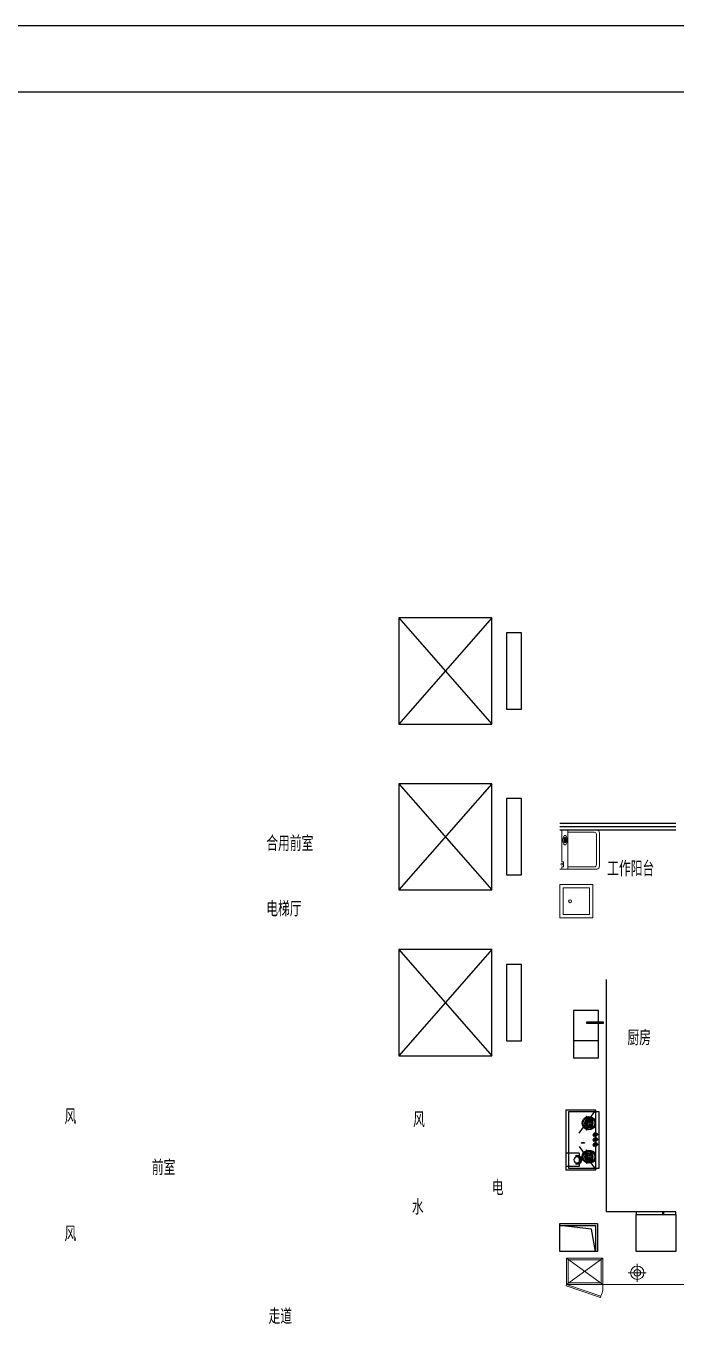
# Model space of a CAD drawing. Extents: x 72956 to 162056, y -6841 to 35159.
# Drawn here: x 122556 to 132353, y 15595 to 35159 of the extents above; entities that cross this region are included whole.
import ezdxf

# ---------------------------------------------------------------- set-up
doc = ezdxf.new("R2010")
doc.units = 0
doc.header["$LTSCALE"] = 1000
doc.header["$MEASUREMENT"] = 0
doc.layers.get('0').update_dxf_attribs({"linetype": 'CONTINUOUS'})
for name, color, linetype in [('-厨卫', 154, 'CONTINUOUS'), ('-文字', 7, 'CONTINUOUS'), ('-管井', 228, 'CONTINUOUS'), ('-阳台栏杆', 152, 'CONTINUOUS'), ('PUB_DIM', 3, 'CONTINUOUS'), ('STAIR', 43, 'CONTINUOUS'), ('yingwen', 7, 'CONTINUOUS')]:
    doc.layers.add(name, color=color, linetype=linetype)
doc.layers.add('-家具', color=44, linetype='CONTINUOUS', lineweight=9)
doc.layers.add('管井风井', color=2, linetype='CONTINUOUS', lineweight=15)
doc.styles.add('样式 1', font='SIMHEI.TTF', dxfattribs={"width": 0.65, "height": 500})

# ---------------------------------------------------------------- blocks, each defined once
blk = doc.blocks.new('3333')
for p, q in [((-169843, -215228), (-258943, -215228)), ((-170843, -216228), (-256443, -216228))]:
    blk.add_line(p, q)
blk = doc.blocks.new('zao')
at = {"layer": '-厨卫'}
for p, q in [((224729, 73425), (224479, 73775)), ((224529, 73616), (224496, 73640)), ((224531, 73619), (224498, 73643)), ((224604, 73643), (224616, 73681)), ((224607, 73642), (224619, 73680)), ((224454, 73400), (224451, 73400)), ((224502, 73403), (224467, 73403)), ((224502, 73397), (224467, 73397)), ((224483, 73430), (224483, 73433)), ((224486, 73430), (224486, 73433)), ((224529, 73540), (224496, 73516)), ((224531, 73537), (224498, 73513)), ((224506, 73379), (224508, 73377)), ((224514, 73402), (224517, 73402)), ((224514, 73399), (224517, 73399)), ((224604, 73513), (224616, 73474)), ((224607, 73514), (224619, 73476)), ((224454, 73325), (224451, 73325)), ((224454, 73250), (224451, 73250)), ((224502, 73328), (224467, 73328)), ((224502, 73322), (224467, 73322)), ((224502, 73253), (224467, 73253)), ((224502, 73247), (224467, 73247)), ((224729, 73225), (224479, 72875)), ((224483, 73355), (224483, 73358)), ((224483, 73280), (224483, 73283)), ((224486, 73355), (224486, 73358)), ((224486, 73280), (224486, 73283)), ((224506, 73304), (224508, 73302)), ((224506, 73229), (224508, 73227)), ((224514, 73327), (224517, 73327)), ((224514, 73324), (224517, 73324)), ((224514, 73252), (224517, 73252)), ((224514, 73249), (224517, 73249)), ((224604, 73138), (224616, 73176)), ((224607, 73137), (224619, 73175)), ((224652, 73280), (224693, 73280)), ((224652, 73276), (224693, 73276)), ((224529, 73111), (224496, 73135)), ((224529, 73035), (224496, 73011)), ((224531, 73114), (224498, 73138)), ((224531, 73032), (224498, 73008)), ((224604, 73008), (224616, 72969)), ((224607, 73009), (224619, 72971)), ((224725, 73052), (224702, 73069)), ((224725, 72999), (224702, 72982)), ((224727, 73054), (224704, 73071)), ((224727, 72997), (224704, 72980)), ((224729, 73125), (224729, 72925)), ((224729, 73125), (224929, 73125)), ((224729, 72925), (224929, 72925))]:
    blk.add_line(p, q, dxfattribs=at)
for points in [[(224434, 73755), (224434, 72895), (224884, 72895), (224884, 73755)], [(224929, 73775), (224929, 72875), (224479, 72875), (224479, 73775)]]:
    blk.add_lwpolyline(points, close=True, dxfattribs=at)
for centre, radius in [((224584, 73578), 66), ((224584, 73578), 47.3), ((224584, 73578), 38.5), ((224584, 73578), 16.5), ((224484, 73400), 20), ((224484, 73325), 20), ((224484, 73250), 20), ((224584, 73073), 66), ((224584, 73073), 47.3), ((224584, 73073), 38.5), ((224584, 73073), 16.5), ((224764, 73025), 46.2)]:
    blk.add_circle(centre, radius, dxfattribs=at)
for centre, radius, start, end in [((224584, 73578), 99, 144.9543, 215.0444), ((224497, 73642), 1.65, 53.9993, 233.9993), ((224584, 73578), 88, 145.0737, 214.925), ((224584, 73578), 99, 72.9543, 143.0444), ((224584, 73578), 88, 73.0737, 142.925), ((224530, 73618), 1.65, 233.9993, 53.9993), ((224561, 73564), 5.5, 29.9993, 209.9993), ((224584, 73578), 33, 209.9993, 243.5252), ((224569, 73601), 5.5, 123.5252, 303.5252), ((224584, 73578), 22, 209.9993, 243.5252), ((224584, 73578), 33, 89.9993, 123.5252), ((224584, 73578), 22, 89.9993, 123.5252), ((224584, 73605), 5.5, 269.9993, 89.9993), ((224584, 73578), 22, 329.9993, 3.5252), ((224608, 73564), 5.5, 149.9993, 329.9993), ((224605, 73642), 1.65, 161.9993, 341.9993), ((224612, 73580), 5.5, 3.5252, 183.5252), ((224584, 73578), 88, 1.0737, 70.925), ((224584, 73578), 33, 329.9993, 3.5252), ((224584, 73578), 88, 289.0737, 358.925), ((224618, 73681), 1.65, 341.9993, 161.9993), ((224584, 73578), 99, 0.9543, 71.0444), ((224584, 73578), 99, 288.9543, 359.0444), ((224484, 73400), 33, 92.6046, 179.9993), ((224484, 73400), 30, 92.8653, 179.9993), ((224467, 73400), 3.01, 85.1237, 274.8749), ((224484, 73400), 18, 9.5934, 170.4053), ((224484, 73400), 18, 189.5934, 350.4053), ((224484, 73400), 33, 2.6046, 87.3941), ((224484, 73400), 30, 2.8653, 87.1333), ((224497, 73514), 1.65, 125.9993, 305.9993), ((224501, 73400), 3.01, 265.1237, 94.8749), ((224584, 73578), 99, 216.9543, 287.0444), ((224484, 73400), 30, 314.9993, 357.1333), ((224484, 73400), 33, 314.9993, 357.3941), ((224584, 73578), 88, 217.0737, 286.925), ((224530, 73538), 1.65, 305.9993, 125.9993), ((224572, 73553), 5.5, 243.5252, 63.5252), ((224605, 73514), 1.65, 17.9993, 197.9993), ((224618, 73475), 1.65, 197.9993, 17.9993), ((224484, 73325), 33, 92.6046, 179.9993), ((224484, 73250), 33, 92.6046, 179.9993), ((224484, 73325), 30, 92.8653, 179.9993), ((224484, 73250), 30, 92.8653, 179.9993), ((224467, 73325), 3.01, 85.1237, 274.8749), ((224467, 73250), 3.01, 85.1237, 274.8749), ((224484, 73325), 18, 9.5934, 170.4053), ((224484, 73325), 18, 189.5934, 350.4053), ((224484, 73250), 18, 9.5934, 170.4053), ((224484, 73250), 18, 189.5934, 350.4053), ((224484, 73325), 33, 2.6046, 87.3941), ((224484, 73325), 30, 2.8653, 87.1333), ((224484, 73250), 33, 2.6046, 87.3941), ((224484, 73250), 30, 2.8653, 87.1333), ((224501, 73325), 3.01, 265.1237, 94.8749), ((224501, 73250), 3.01, 265.1237, 94.8749), ((224584, 73073), 99, 72.9543, 143.0444), ((224484, 73325), 30, 314.9993, 357.1333), ((224484, 73250), 30, 314.9993, 357.1333), ((224484, 73325), 33, 314.9993, 357.3941), ((224484, 73250), 33, 314.9993, 357.3941), ((224618, 73176), 1.65, 341.9993, 161.9993), ((224652, 73278), 1.65, 89.9993, 269.9993), ((224693, 73278), 1.65, 269.9993, 89.9993), ((224584, 73073), 99, 144.9543, 215.0444), ((224497, 73137), 1.65, 53.9993, 233.9993), ((224497, 73009), 1.65, 125.9993, 305.9993), ((224584, 73073), 88, 145.0737, 214.925), ((224584, 73073), 99, 216.9543, 287.0444), ((224584, 73073), 88, 73.0737, 142.925), ((224584, 73073), 88, 217.0737, 286.925), ((224530, 73113), 1.65, 233.9993, 53.9993), ((224530, 73033), 1.65, 305.9993, 125.9993), ((224561, 73087), 5.5, 149.9993, 329.9993), ((224584, 73073), 33, 116.4735, 149.9993), ((224569, 73050), 5.5, 56.4735, 236.4735), ((224584, 73073), 22, 116.4735, 149.9993), ((224584, 73073), 33, 236.4735, 269.9993), ((224572, 73098), 5.5, 296.4735, 116.4735), ((224584, 73073), 22, 236.4735, 269.9993), ((224584, 73045), 5.5, 269.9993, 89.9993), ((224608, 73087), 5.5, 29.9993, 209.9993), ((224584, 73073), 22, 356.4735, 29.9993), ((224605, 73137), 1.65, 161.9993, 341.9993), ((224605, 73009), 1.65, 17.9993, 197.9993), ((224612, 73071), 5.5, 176.4735, 356.4735), ((224584, 73073), 88, 1.0737, 70.925), ((224584, 73073), 33, 356.4735, 29.9993), ((224584, 73073), 88, 289.0737, 358.925), ((224584, 73073), 99, 0.9543, 71.0444), ((224584, 73073), 99, 288.9543, 359.0444), ((224764, 73025), 69.3, 144.9543, 215.0444), ((224703, 73070), 1.16, 53.9993, 233.9993), ((224703, 72981), 1.16, 125.9993, 305.9993), ((224764, 73025), 61.6, 145.0737, 214.925), ((224764, 73025), 69.3, 72.9543, 143.0444), ((224764, 73025), 69.3, 216.9543, 287.0444), ((224764, 73025), 61.6, 73.0737, 142.925), ((224764, 73025), 61.6, 217.0737, 286.925), ((224618, 72970), 1.65, 197.9993, 17.9993)]:
    blk.add_arc(centre, radius, start, end, dxfattribs=at)
blk = doc.blocks.new('A$C11250226')
at = {"layer": '-管井'}
for p, q in [((570, 420), (0, 420)), ((0, 420), (0, 0)), ((570, 0), (570, 420)), ((570, 390), (30, 390)), ((30, 390), (30, 0)), ((0, 0), (570, 0))]:
    blk.add_line(p, q, dxfattribs=at)
blk.add_lwpolyline([(30, 0), (89, 337), (570, 390)], dxfattribs=at)
blk = doc.blocks.new('A$C7EBA6A91')
at = {"layer": '-厨卫'}
for p, q in [((0, 380), (0, 0)), ((263, 380), (263, 0))]:
    blk.add_line(p, q, dxfattribs=at)
blk.add_lwpolyline([(551, 450), (525, 450), (525, 200), (551, 200)], close=True, dxfattribs=at)
for points in [[(0, 380), (525, 380)], [(551, 380), (720, 380), (720, 0), (0, 0)]]:
    blk.add_lwpolyline(points, dxfattribs=at)
blk = doc.blocks.new('bx')
at = {"layer": '-厨卫'}
for points in [[(224444, 72662), (224400, 72662), (224400, 72476), (224444, 72476)], [(224444, 72465), (224400, 72465), (224400, 72061), (224444, 72061)]]:
    blk.add_lwpolyline(points, dxfattribs=at)
blk.add_lwpolyline([(225000, 72662), (225000, 72061), (224444, 72061), (224444, 72662)], close=True, dxfattribs=at)
blk = doc.blocks.new('fgdagfdh')
at = {"layer": '-家具'}
for p, q in [((173290, 143515, 23437), (173847, 143515, 23437)), ((173320, 143515, 23437), (173320, 143035, 23437)), ((173365, 143404, 23437), (173374, 143404, 23437)), ((173412, 143483, 23437), (173809, 143483, 23437)), ((173413, 142928, 23437), (173413, 143515, 23437)), ((173843, 143449, 23437), (173843, 142994, 23437)), ((173890, 143472, 23437), (173890, 142971, 23437)), ((173364, 143326, 23437), (173374, 143326, 23437)), ((173386, 143390, 23437), (173372, 143390, 23437)), ((173372, 143390, 23437), (173372, 143335, 23437)), ((173372, 143335, 23437), (173386, 143335, 23437)), ((173386, 143335, 23437), (173386, 143390, 23437)), ((173346, 143035, 23437), (173320, 143035, 23437)), ((173346, 142964, 23437), (173346, 143035, 23437)), ((173847, 142928, 23437), (173290, 142928, 23437)), ((173320, 142964, 23437), (173320, 142928, 23437)), ((173320, 142964, 23437), (173346, 142964, 23437)), ((173412, 142960, 23437), (173809, 142960, 23437))]:
    blk.add_line(p, q, dxfattribs=at)
at = {"layer": '-家具', "elevation": 23437}
blk.add_lwpolyline([(173370, 143292, 0.185158), (173381, 143296, 0.102042), (173393, 143313, 0.060862), (173400, 143334, 0.047173), (173403, 143363, 0.047173), (173400, 143392, 0.060862), (173393, 143413, 0.102042), (173381, 143430, 0.185158), (173370, 143434, 0.185158), (173359, 143430, 0.102042), (173347, 143413, 0.060862), (173340, 143392, 0.047173), (173338, 143363, 0.047173), (173340, 143334, 0.060862), (173347, 143313, 0.102042), (173359, 143296, 0.185158)], format="xyb", close=True, dxfattribs=at)
for points in [[(173365, 143404, 0.259034), (173362, 143402, 0.076276), (173358, 143393, 0.036515), (173355, 143381, 0.026615), (173355, 143365, 0.026615), (173355, 143349, 0.036515), (173358, 143338, 0.076276), (173362, 143328, 0.259034), (173365, 143326, 0.078462), (173366, 143326, 0.056762)], [(173374, 143404, 0.259034), (173371, 143402, 0.076276), (173367, 143393, 0.036515), (173364, 143381, 0.026615), (173364, 143365, 0.026615), (173364, 143349, 0.036515), (173367, 143338, 0.076276), (173371, 143328, 0.259034), (173374, 143326, 0.259034), (173377, 143328, 0.056762), (173380, 143335, 0.036515)], [(173381, 143390, 0.008736), (173381, 143393, 0.076276), (173377, 143402, 0.259034), (173374, 143404, 0.259034)]]:
    blk.add_lwpolyline(points, format="xyb", dxfattribs=at)
at = {"layer": '-家具'}
blk.add_circle((173320, 143002, 23437), 14.9, dxfattribs=at)
for centre, radius, start, end in [((173809, 143449, 23437), 34, 0, 90), ((173847, 143472, 23437), 42.5, 0, 90), ((173809, 142994, 23437), 34, 270, 0), ((173847, 142971, 23437), 42.5, 270, 0)]:
    blk.add_arc(centre, radius, start, end, dxfattribs=at)
blk = doc.blocks.new('cbcv')
at = {"layer": '-家具', "elevation": 23437}
for points in [[(173361, 142694), (173861, 142694), (173861, 142194), (173361, 142194)], [(173411, 142644), (173811, 142644), (173811, 142244), (173411, 142244)]]:
    blk.add_lwpolyline(points, close=True, dxfattribs=at)
at = {"layer": '-家具'}
blk.add_circle((173517, 142443, 23437), 21.6, dxfattribs=at)
blk = doc.blocks.new('A-6家具9')
at = {"layer": '-家具'}
for p, q in [((182558, 72458, 0), (182008, 72058, 0)), ((182558, 72058, 0), (182008, 72458)), ((183211, 72237, 0), (182941, 72237, 0)), ((183211, 72237, 0), (182941, 72237, 0)), ((183076, 72372, 0), (183076, 72102, 0)), ((183076, 72372, 0), (183076, 72102, 0)), ((182002, 72040), (182008, 72058)), ((182002, 72040), (182521, 71866)), ((183808, 72058), (182008, 72058)), ((182008, 72058), (182528, 71883)), ((182558, 72116, 0), (182558, 72058, 0))]:
    blk.add_line(p, q, dxfattribs=at)
at = {"layer": '-家具', "elevation": 0}
for points in [[(182008, 72458), (182558, 72458), (182558, 72058), (182008, 72058)], [(182033, 72433), (182533, 72433), (182533, 72083), (182033, 72083)]]:
    blk.add_lwpolyline(points, close=True, dxfattribs=at)
at = {"layer": '-家具'}
for radius in [101, 101, 50.6, 50.6]:
    blk.add_circle((183076, 72237, 0), radius, dxfattribs=at)
blk.add_arc((182172, 72033, 0), 387, 333.6882, 3.6095, dxfattribs=at)
for name, p in [('fgdagfdh', (8618, -64607, -23437)), ('cbcv', (8546, -64607, -23437))]:
    blk.add_blockref(name, p, dxfattribs=at)

msp = doc.modelspace()

# ---------------------------------------------------------------- linework, layer by layer
at = {"layer": '-厨卫'}
for p in [(131300.748, 20788.456), (132350.748, 17288.456)]:
    msp.add_line(p, (131300.748, 17288.456), dxfattribs=at)
at = {"layer": '-阳台栏杆'}
for points in [[(132350.748, 23138.456), (130600.749, 23138.456)], [(132350.748, 23088.456), (130600.749, 23088.456)], [(132350.748, 23038.456), (130600.749, 23038.456)]]:
    msp.add_lwpolyline(points, dxfattribs=at)
at = {"layer": 'PUB_DIM'}
for points in [[(123250.749, 25258.488, 0, 0, 0), (123250.749, 23738.488, 80, 0, 0), (123250.749, 23438.488, 0, 0, 0)], [(124650.868, 25158.456, 0, 0, 0), (124650.868, 23638.456, 80, 0, 0), (124650.868, 23338.456, 0, 0, 0)], [(123250.749, 20838.488, 0, 0, 0), (123250.749, 22358.488, 80, 0, 0), (123250.749, 22658.488, 0, 0, 0)], [(124650.868, 20738.456, 0, 0, 0), (124650.868, 22258.456, 80, 0, 0), (124650.868, 22558.456, 0, 0, 0)]]:
    msp.add_lwpolyline(points, format="xyseb", dxfattribs=at)
at = {"layer": 'STAIR'}
for p, q in [((129575.749, 26238.456), (128175.749, 26238.456)), ((128175.749, 26238.456), (128175.749, 24638.456)), ((129575.749, 26238.456), (128175.749, 24638.456)), ((128175.749, 26238.456), (129575.749, 24638.456)), ((129575.749, 24638.456), (129575.749, 26238.456)), ((130025.749, 26013.456), (129800.749, 26013.456)), ((129800.749, 26013.456), (129800.749, 24863.456)), ((130025.749, 24863.456), (130025.749, 26013.456)), ((129800.749, 24863.456), (130025.749, 24863.456)), ((128175.749, 24638.456), (129575.749, 24638.456)), ((129575.749, 23738.456), (128175.749, 23738.456)), ((128175.749, 23738.456), (128175.749, 22138.456)), ((129575.749, 23738.456), (128175.749, 22138.456)), ((128175.749, 23738.456), (129575.749, 22138.456)), ((129575.749, 22138.456), (129575.749, 23738.456)), ((130025.749, 23513.456), (129800.749, 23513.456)), ((129800.749, 23513.456), (129800.749, 22363.456)), ((130025.749, 22363.456), (130025.749, 23513.456)), ((129800.749, 22363.456), (130025.749, 22363.456)), ((128175.749, 22138.456), (129575.749, 22138.456)), ((129575.749, 21238.456), (128175.749, 21238.456)), ((128175.749, 21238.456), (128175.749, 19638.456)), ((129575.749, 21238.456), (128175.749, 19638.456)), ((128175.749, 21238.456), (129575.749, 19638.456)), ((129575.749, 19638.456), (129575.749, 21238.456)), ((130025.749, 21013.456), (129800.749, 21013.456)), ((129800.749, 21013.456), (129800.749, 19863.456)), ((130025.749, 19863.456), (130025.749, 21013.456)), ((129800.749, 19863.456), (130025.749, 19863.456)), ((128175.749, 19638.456), (129575.749, 19638.456))]:
    msp.add_line(p, q, dxfattribs=at)

# ---------------------------------------------------------------- block references
at = {"layer": '-厨卫'}
msp.add_blockref('A-6家具9', (-51306.882, -55869.08), dxfattribs=at)
at = {"layer": '-厨卫', "xscale": -1, "rotation": 270}
msp.add_blockref('A$C7EBA6A91', (130807.32, 19600.778), dxfattribs=at)
at = {"layer": '-厨卫', "xscale": -1}
msp.add_blockref('zao', (355623.932, -54955.524), dxfattribs=at)
at = {"layer": '-厨卫', "rotation": 270}
msp.add_blockref('bx', (59689.151, 241688.583), dxfattribs=at)
at = {"layer": 'yingwen'}
msp.add_blockref('3333', (331898.851, 250387.188), dxfattribs=at)
at = {"layer": '管井风井', "xscale": -1}
msp.add_blockref('A$C11250226', (131170.749, 16688.456), dxfattribs=at)

# ---------------------------------------------------------------- texts
at = {"layer": '-文字', "char_height": 200, "width": 1860.46542, "style": '样式 1'}
for s, insert, attachment_point in [('{\\fSimHei|b0|i0|c134|p2;合用前室}', (126887.274, 22945.904), 3), ('工作阳台', (132025.16, 22565.402), 3), ('{\\fSimHei|b0|i0|c134|p2;电梯厅}', (126709.622, 21959.523), 3), ('{\\fSimHei|b0|i0|c134|p2;厨房}', (131975.92, 20017.944), 3), ('风', (123315.751, 18831.002), 3), ('风', (128390.57, 18783.115), 1), ('{\\fSimHei|b0|i0|c134|p2;前室}', (124807.626, 18060.807), 3), ('电', (129577.783, 17757.304), 1), ('水', (128372.405, 17466.135), 1), ('风', (123315.751, 17063.861), 3), ('走道', (126212.336, 15817.65), 1)]:
    msp.add_mtext(s, dxfattribs=dict(at, insert=insert, attachment_point=attachment_point))

doc.saveas('drawing.dxf')
